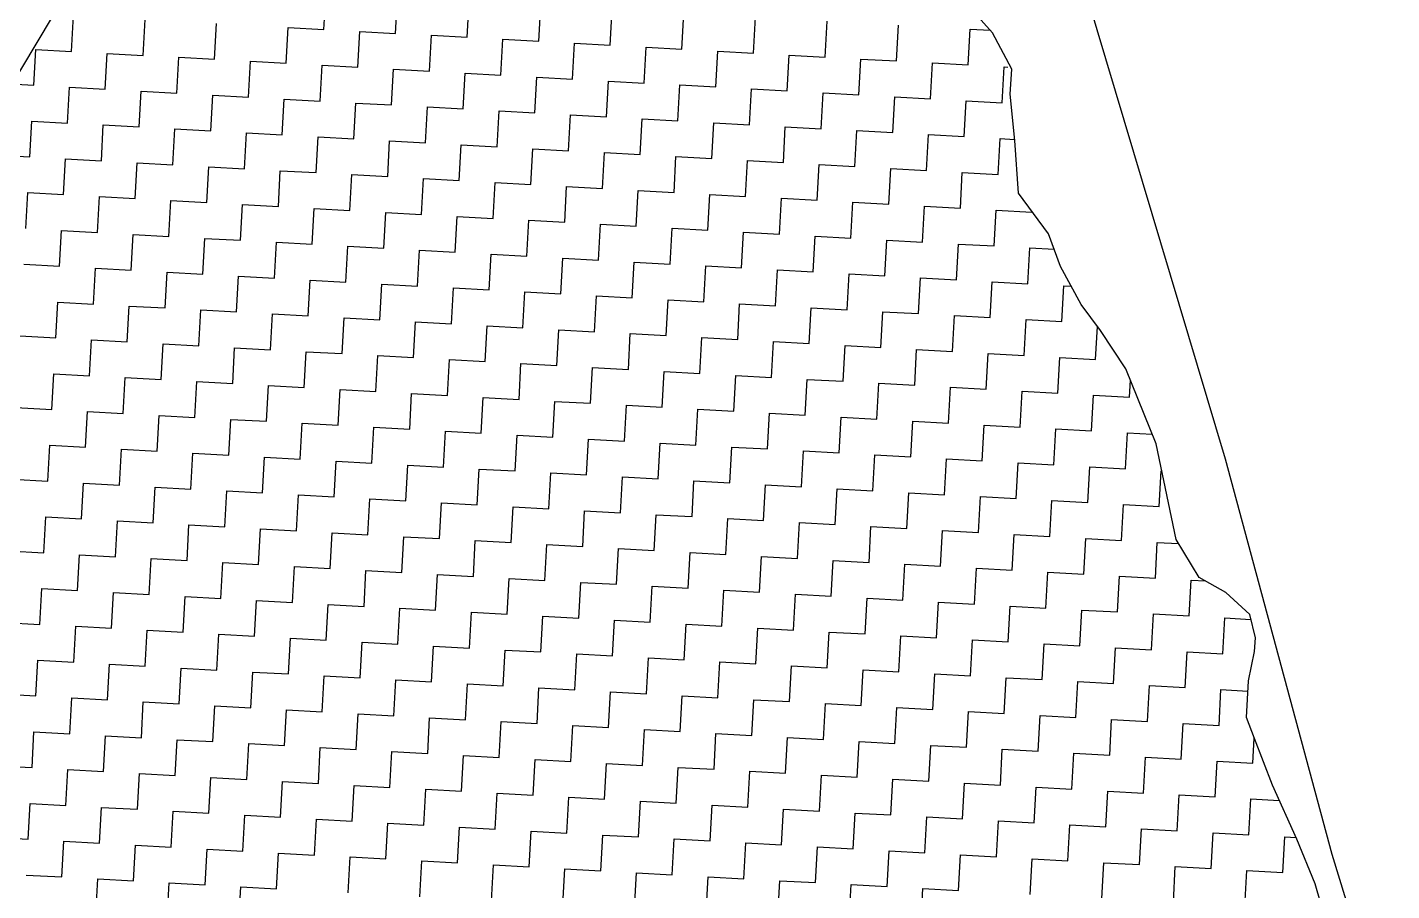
# Model space of a CAD drawing. Header units: metres. Extents: x 277693 to 281059, y 2038920 to 2043234.
# Drawn here: x 279934.7 to 280414.9, y 2041306.1 to 2041609.8 of the extents above; entities that cross this region are included whole.
import ezdxf

# ---------------------------------------------------------------- set-up
doc = ezdxf.new("R2010")
doc.units = ezdxf.units.M
doc.header["$MEASUREMENT"] = 0
doc.layers.add('POLY_HATCH', color=12, linetype='Continuous')
doc.layers.add('V_BOUND_LINE', color=7, linetype='Continuous')

msp = doc.modelspace()

# ---------------------------------------------------------------- linework, layer by layer
msp.add_lwpolyline([(279839.91, 2041440.13), (279965.47, 2041650.31)])
at = {"layer": 'POLY_HATCH', "linetype": 'Continuous'}
for p, q in [((280039.12, 2041609.04), (280039.82, 2041621.64)), ((280064.31, 2041607.65), (280065.01, 2041620.25)), ((280089.5, 2041606.26), (280090.2, 2041618.86)), ((280114.69, 2041604.87), (280115.39, 2041617.47)), ((280139.88, 2041603.48), (280140.58, 2041616.08)), ((279950.26, 2041601.31), (279950.95, 2041613.9)), ((279975.45, 2041599.92), (279976.14, 2041612.51)), ((280000.64, 2041598.53), (280001.34, 2041611.12)), ((280165.08, 2041602.09), (280165.77, 2041614.69)), ((280190.27, 2041600.7), (280190.96, 2041613.3)), ((280215.46, 2041599.31), (280216.15, 2041611.91)), ((280240.65, 2041597.93), (280241.34, 2041610.52)), ((280025.83, 2041597.14), (280026.53, 2041609.74)), ((280026.53, 2041609.74), (280039.12, 2041609.04)), ((280051.02, 2041595.75), (280051.72, 2041608.35)), ((280051.72, 2041608.35), (280064.31, 2041607.65)), ((280076.21, 2041594.36), (280076.91, 2041606.96)), ((280076.91, 2041606.96), (280089.5, 2041606.26)), ((280101.4, 2041592.97), (280102.1, 2041605.57)), ((280102.1, 2041605.57), (280114.69, 2041604.87)), ((280265.84, 2041596.54), (280266.53, 2041609.13)), ((280266.53, 2041609.13), (280273.56, 2041608.74)), ((279936.97, 2041589.41), (279937.66, 2041602)), ((279937.66, 2041602), (279950.26, 2041601.31)), ((279962.16, 2041588.02), (279962.85, 2041600.61)), ((279962.85, 2041600.61), (279975.45, 2041599.92)), ((280126.59, 2041591.58), (280127.29, 2041604.18)), ((280127.29, 2041604.18), (280139.88, 2041603.48)), ((280151.79, 2041590.19), (280152.48, 2041602.79)), ((280152.48, 2041602.79), (280165.08, 2041602.09)), ((280176.98, 2041588.8), (280177.67, 2041601.4)), ((280177.67, 2041601.4), (280190.27, 2041600.7)), ((279987.35, 2041586.63), (279988.04, 2041599.22)), ((279988.04, 2041599.22), (280000.64, 2041598.53)), ((280012.54, 2041585.24), (280013.24, 2041597.83)), ((280013.24, 2041597.83), (280025.83, 2041597.14)), ((280037.73, 2041583.85), (280038.43, 2041596.44)), ((280038.43, 2041596.44), (280051.02, 2041595.75)), ((280202.17, 2041587.41), (280202.86, 2041600.01)), ((280202.86, 2041600.01), (280215.46, 2041599.31)), ((280227.36, 2041586.02), (280228.05, 2041598.62)), ((280228.05, 2041598.62), (280240.65, 2041597.93)), ((280252.55, 2041584.64), (280253.24, 2041597.23)), ((280253.24, 2041597.23), (280265.84, 2041596.54)), ((280277.74, 2041583.25), (280278.43, 2041595.84)), ((280278.43, 2041595.84), (280279.75, 2041595.77)), ((280062.92, 2041582.46), (280063.62, 2041595.06)), ((280063.62, 2041595.06), (280076.21, 2041594.36)), ((280088.11, 2041581.07), (280088.81, 2041593.67)), ((280088.81, 2041593.67), (280101.4, 2041592.97)), ((280113.3, 2041579.68), (280114, 2041592.28)), ((280114, 2041592.28), (280126.59, 2041591.58)), ((279924.37, 2041590.1), (279936.97, 2041589.41)), ((279948.87, 2041576.12), (279949.56, 2041588.71)), ((279949.56, 2041588.71), (279962.16, 2041588.02)), ((279974.06, 2041574.73), (279974.75, 2041587.32)), ((279974.75, 2041587.32), (279987.35, 2041586.63)), ((280138.49, 2041578.29), (280139.19, 2041590.89)), ((280139.19, 2041590.89), (280151.79, 2041590.19)), ((280163.69, 2041576.9), (280164.38, 2041589.5)), ((280164.38, 2041589.5), (280176.98, 2041588.8)), ((280188.88, 2041575.51), (280189.57, 2041588.11)), ((280189.57, 2041588.11), (280202.17, 2041587.41)), ((280214.07, 2041574.12), (280214.76, 2041586.72)), ((280214.76, 2041586.72), (280227.36, 2041586.02)), ((279999.25, 2041573.34), (279999.95, 2041585.93)), ((279999.95, 2041585.93), (280012.54, 2041585.24)), ((280024.44, 2041571.95), (280025.14, 2041584.54)), ((280025.14, 2041584.54), (280037.73, 2041583.85)), ((280049.63, 2041570.56), (280050.33, 2041583.15)), ((280050.33, 2041583.15), (280062.92, 2041582.46)), ((280074.82, 2041569.17), (280075.52, 2041581.77)), ((280075.52, 2041581.77), (280088.11, 2041581.07)), ((280239.26, 2041572.73), (280239.95, 2041585.33)), ((280239.95, 2041585.33), (280252.55, 2041584.64)), ((280264.45, 2041571.35), (280265.14, 2041583.94)), ((280265.14, 2041583.94), (280277.74, 2041583.25)), ((279935.58, 2041564.22), (279936.27, 2041576.81)), ((279936.27, 2041576.81), (279948.87, 2041576.12)), ((280100.01, 2041567.78), (280100.71, 2041580.38)), ((280100.71, 2041580.38), (280113.3, 2041579.68)), ((280125.2, 2041566.39), (280125.9, 2041578.99)), ((280125.9, 2041578.99), (280138.49, 2041578.29)), ((280150.4, 2041565), (280151.09, 2041577.6)), ((280151.09, 2041577.6), (280163.69, 2041576.9)), ((279960.77, 2041562.83), (279961.46, 2041575.42)), ((279961.46, 2041575.42), (279974.06, 2041574.73)), ((279985.96, 2041561.44), (279986.66, 2041574.03)), ((279986.66, 2041574.03), (279999.25, 2041573.34)), ((280011.15, 2041560.05), (280011.85, 2041572.64)), ((280011.85, 2041572.64), (280024.44, 2041571.95)), ((280175.59, 2041563.61), (280176.28, 2041576.21)), ((280176.28, 2041576.21), (280188.88, 2041575.51)), ((280200.78, 2041562.22), (280201.47, 2041574.82)), ((280201.47, 2041574.82), (280214.07, 2041574.12)), ((280225.97, 2041560.83), (280226.66, 2041573.43)), ((280226.66, 2041573.43), (280239.26, 2041572.73)), ((280251.16, 2041559.44), (280251.85, 2041572.04)), ((280251.85, 2041572.04), (280264.45, 2041571.35)), ((280036.34, 2041558.66), (280037.04, 2041571.25)), ((280037.04, 2041571.25), (280049.63, 2041570.56)), ((280061.53, 2041557.27), (280062.23, 2041569.86)), ((280062.23, 2041569.86), (280074.82, 2041569.17)), ((280086.72, 2041555.88), (280087.42, 2041568.48)), ((280087.42, 2041568.48), (280100.01, 2041567.78)), ((280111.91, 2041554.49), (280112.61, 2041567.09)), ((280112.61, 2041567.09), (280125.2, 2041566.39)), ((280276.35, 2041558.06), (280277.04, 2041570.65)), ((280277.04, 2041570.65), (280282.14, 2041570.37)), ((279922.98, 2041564.91), (279935.58, 2041564.22)), ((279947.48, 2041550.93), (279948.17, 2041563.52)), ((279948.17, 2041563.52), (279960.77, 2041562.83)), ((279972.67, 2041549.54), (279973.37, 2041562.13)), ((279973.37, 2041562.13), (279985.96, 2041561.44)), ((280137.11, 2041553.1), (280137.8, 2041565.7)), ((280137.8, 2041565.7), (280150.4, 2041565)), ((280162.3, 2041551.71), (280162.99, 2041564.31)), ((280162.99, 2041564.31), (280175.59, 2041563.61)), ((280187.49, 2041550.32), (280188.18, 2041562.92)), ((280188.18, 2041562.92), (280200.78, 2041562.22)), ((279997.86, 2041548.15), (279998.56, 2041560.74)), ((279998.56, 2041560.74), (280011.15, 2041560.05)), ((280023.05, 2041546.76), (280023.75, 2041559.35)), ((280023.75, 2041559.35), (280036.34, 2041558.66)), ((280048.24, 2041545.37), (280048.94, 2041557.96)), ((280048.94, 2041557.96), (280061.53, 2041557.27)), ((280212.68, 2041548.93), (280213.37, 2041561.53)), ((280213.37, 2041561.53), (280225.97, 2041560.83)), ((280237.87, 2041547.54), (280238.56, 2041560.14)), ((280238.56, 2041560.14), (280251.16, 2041559.44)), ((280263.06, 2041546.15), (280263.75, 2041558.75)), ((280263.75, 2041558.75), (280276.35, 2041558.06)), ((280073.43, 2041543.98), (280074.13, 2041556.57)), ((280074.13, 2041556.57), (280086.72, 2041555.88)), ((280098.62, 2041542.59), (280099.32, 2041555.19)), ((280099.32, 2041555.19), (280111.91, 2041554.49)), ((280123.82, 2041541.2), (280124.51, 2041553.8)), ((280124.51, 2041553.8), (280137.11, 2041553.1)), ((279934.19, 2041539.03), (279934.88, 2041551.62)), ((279934.88, 2041551.62), (279947.48, 2041550.93)), ((279959.38, 2041537.64), (279960.08, 2041550.23)), ((279960.08, 2041550.23), (279972.67, 2041549.54)), ((279984.57, 2041536.25), (279985.27, 2041548.84)), ((279985.27, 2041548.84), (279997.86, 2041548.15)), ((280149.01, 2041539.81), (280149.7, 2041552.41)), ((280149.7, 2041552.41), (280162.3, 2041551.71)), ((280174.2, 2041538.42), (280174.89, 2041551.02)), ((280174.89, 2041551.02), (280187.49, 2041550.32)), ((280199.39, 2041537.03), (280200.08, 2041549.63)), ((280200.08, 2041549.63), (280212.68, 2041548.93)), ((280224.58, 2041535.64), (280225.27, 2041548.24)), ((280225.27, 2041548.24), (280237.87, 2041547.54)), ((280009.76, 2041534.86), (280010.46, 2041547.45)), ((280010.46, 2041547.45), (280023.05, 2041546.76)), ((280034.95, 2041533.47), (280035.65, 2041546.06)), ((280035.65, 2041546.06), (280048.24, 2041545.37)), ((280060.14, 2041532.08), (280060.84, 2041544.67)), ((280060.84, 2041544.67), (280073.43, 2041543.98)), ((280085.33, 2041530.69), (280086.03, 2041543.28)), ((280086.03, 2041543.28), (280098.62, 2041542.59)), ((280249.77, 2041534.25), (280250.46, 2041546.85)), ((280250.46, 2041546.85), (280263.06, 2041546.15)), ((280274.96, 2041532.86), (280275.65, 2041545.46)), ((280275.65, 2041545.46), (280288.25, 2041544.77)), ((280288.25, 2041544.77), (280288.26, 2041545.02)), ((279946.09, 2041525.74), (279946.79, 2041538.33)), ((279946.79, 2041538.33), (279959.38, 2041537.64)), ((280110.53, 2041529.3), (280111.22, 2041541.9)), ((280111.22, 2041541.9), (280123.82, 2041541.2)), ((280135.72, 2041527.91), (280136.41, 2041540.51)), ((280136.41, 2041540.51), (280149.01, 2041539.81)), ((280160.91, 2041526.52), (280161.6, 2041539.12)), ((280161.6, 2041539.12), (280174.2, 2041538.42)), ((279971.28, 2041524.35), (279971.98, 2041536.94)), ((279971.98, 2041536.94), (279984.57, 2041536.25)), ((279996.47, 2041522.96), (279997.17, 2041535.55)), ((279997.17, 2041535.55), (280009.76, 2041534.86)), ((280021.66, 2041521.57), (280022.36, 2041534.16)), ((280022.36, 2041534.16), (280034.95, 2041533.47)), ((280186.1, 2041525.13), (280186.79, 2041537.73)), ((280186.79, 2041537.73), (280199.39, 2041537.03)), ((280211.29, 2041523.74), (280211.98, 2041536.34)), ((280211.98, 2041536.34), (280224.58, 2041535.64)), ((280236.48, 2041522.35), (280237.17, 2041534.95)), ((280237.17, 2041534.95), (280249.77, 2041534.25)), ((280261.67, 2041520.96), (280262.36, 2041533.56)), ((280262.36, 2041533.56), (280274.96, 2041532.86)), ((280046.85, 2041520.18), (280047.55, 2041532.77)), ((280047.55, 2041532.77), (280060.14, 2041532.08)), ((280072.04, 2041518.79), (280072.74, 2041531.38)), ((280072.74, 2041531.38), (280085.33, 2041530.69)), ((280097.24, 2041517.4), (280097.93, 2041529.99)), ((280097.93, 2041529.99), (280110.53, 2041529.3)), ((280122.43, 2041516.01), (280123.12, 2041528.61)), ((280123.12, 2041528.61), (280135.72, 2041527.91)), ((280286.86, 2041519.57), (280287.56, 2041532.17)), ((280287.56, 2041532.17), (280296.05, 2041531.7)), ((279933.5, 2041526.43), (279946.09, 2041525.74)), ((279957.99, 2041512.45), (279958.69, 2041525.04)), ((279958.69, 2041525.04), (279971.28, 2041524.35)), ((280147.62, 2041514.62), (280148.31, 2041527.22)), ((280148.31, 2041527.22), (280160.91, 2041526.52)), ((280172.81, 2041513.23), (280173.5, 2041525.83)), ((280173.5, 2041525.83), (280186.1, 2041525.13)), ((280198, 2041511.84), (280198.69, 2041524.44)), ((280198.69, 2041524.44), (280211.29, 2041523.74)), ((279983.18, 2041511.06), (279983.88, 2041523.65)), ((279983.88, 2041523.65), (279996.47, 2041522.96)), ((280008.37, 2041509.67), (280009.07, 2041522.26)), ((280009.07, 2041522.26), (280021.66, 2041521.57)), ((280033.56, 2041508.28), (280034.26, 2041520.87)), ((280034.26, 2041520.87), (280046.85, 2041520.18)), ((280058.75, 2041506.89), (280059.45, 2041519.48)), ((280059.45, 2041519.48), (280072.04, 2041518.79)), ((280223.19, 2041510.45), (280223.88, 2041523.05)), ((280223.88, 2041523.05), (280236.48, 2041522.35)), ((280248.38, 2041509.06), (280249.07, 2041521.66)), ((280249.07, 2041521.66), (280261.67, 2041520.96)), ((280273.57, 2041507.67), (280274.27, 2041520.27)), ((280274.27, 2041520.27), (280286.86, 2041519.57)), ((280083.95, 2041505.5), (280084.64, 2041518.09)), ((280084.64, 2041518.09), (280097.24, 2041517.4)), ((280109.14, 2041504.11), (280109.83, 2041516.7)), ((280109.83, 2041516.7), (280122.43, 2041516.01)), ((280134.33, 2041502.72), (280135.02, 2041515.32)), ((280135.02, 2041515.32), (280147.62, 2041514.62)), ((280298.76, 2041506.28), (280299.46, 2041518.88)), ((280299.46, 2041518.88), (280302.06, 2041518.74)), ((279944.7, 2041500.54), (279945.4, 2041513.14)), ((279945.4, 2041513.14), (279957.99, 2041512.45)), ((279969.89, 2041499.16), (279970.59, 2041511.75)), ((279970.59, 2041511.75), (279983.18, 2041511.06)), ((279995.08, 2041497.77), (279995.78, 2041510.36)), ((279995.78, 2041510.36), (280008.37, 2041509.67)), ((280159.52, 2041501.33), (280160.21, 2041513.93)), ((280160.21, 2041513.93), (280172.81, 2041513.23)), ((280184.71, 2041499.94), (280185.4, 2041512.54)), ((280185.4, 2041512.54), (280198, 2041511.84)), ((280209.9, 2041498.55), (280210.59, 2041511.15)), ((280210.59, 2041511.15), (280223.19, 2041510.45)), ((280235.09, 2041497.16), (280235.78, 2041509.76)), ((280235.78, 2041509.76), (280248.38, 2041509.06)), ((280020.27, 2041496.38), (280020.97, 2041508.97)), ((280020.97, 2041508.97), (280033.56, 2041508.28)), ((280045.46, 2041494.99), (280046.16, 2041507.58)), ((280046.16, 2041507.58), (280058.75, 2041506.89)), ((280070.66, 2041493.6), (280071.35, 2041506.19)), ((280071.35, 2041506.19), (280083.95, 2041505.5)), ((280095.85, 2041492.21), (280096.54, 2041504.8)), ((280096.54, 2041504.8), (280109.14, 2041504.11)), ((280260.28, 2041495.77), (280260.98, 2041508.37)), ((280260.98, 2041508.37), (280273.57, 2041507.67)), ((280285.47, 2041494.38), (280286.17, 2041506.98)), ((280286.17, 2041506.98), (280298.76, 2041506.28)), ((280310.66, 2041492.99), (280311.3, 2041504.52)), ((279932.11, 2041501.24), (279944.7, 2041500.54)), ((279956.6, 2041487.25), (279957.3, 2041499.85)), ((279957.3, 2041499.85), (279969.89, 2041499.16)), ((280121.04, 2041490.82), (280121.73, 2041503.41)), ((280121.73, 2041503.41), (280134.33, 2041502.72)), ((280146.23, 2041489.43), (280146.92, 2041502.03)), ((280146.92, 2041502.03), (280159.52, 2041501.33)), ((280171.42, 2041488.04), (280172.11, 2041500.64)), ((280172.11, 2041500.64), (280184.71, 2041499.94)), ((279981.79, 2041485.87), (279982.49, 2041498.46)), ((279982.49, 2041498.46), (279995.08, 2041497.77)), ((280006.98, 2041484.48), (280007.68, 2041497.07)), ((280007.68, 2041497.07), (280020.27, 2041496.38)), ((280032.17, 2041483.09), (280032.87, 2041495.68)), ((280032.87, 2041495.68), (280045.46, 2041494.99)), ((280196.61, 2041486.65), (280197.3, 2041499.25)), ((280197.3, 2041499.25), (280209.9, 2041498.55)), ((280221.8, 2041485.26), (280222.49, 2041497.86)), ((280222.49, 2041497.86), (280235.09, 2041497.16)), ((280246.99, 2041483.87), (280247.69, 2041496.47)), ((280247.69, 2041496.47), (280260.28, 2041495.77)), ((280272.18, 2041482.48), (280272.88, 2041495.08)), ((280272.88, 2041495.08), (280285.47, 2041494.38)), ((280057.37, 2041481.7), (280058.06, 2041494.29)), ((280058.06, 2041494.29), (280070.66, 2041493.6)), ((280082.56, 2041480.31), (280083.25, 2041492.9)), ((280083.25, 2041492.9), (280095.85, 2041492.21)), ((280107.75, 2041478.92), (280108.44, 2041491.51)), ((280108.44, 2041491.51), (280121.04, 2041490.82)), ((280132.94, 2041477.53), (280133.63, 2041490.12)), ((280133.63, 2041490.12), (280146.23, 2041489.43)), ((280297.37, 2041481.09), (280298.07, 2041493.69)), ((280298.07, 2041493.69), (280310.66, 2041492.99)), ((279943.31, 2041475.35), (279944.01, 2041487.95)), ((279944.01, 2041487.95), (279956.6, 2041487.25)), ((279968.5, 2041473.96), (279969.2, 2041486.56)), ((279969.2, 2041486.56), (279981.79, 2041485.87)), ((280158.13, 2041476.14), (280158.82, 2041488.74)), ((280158.82, 2041488.74), (280171.42, 2041488.04)), ((280183.32, 2041474.75), (280184.01, 2041487.35)), ((280184.01, 2041487.35), (280196.61, 2041486.65)), ((280208.51, 2041473.36), (280209.2, 2041485.96)), ((280209.2, 2041485.96), (280221.8, 2041485.26)), ((280322.56, 2041479.7), (280322.89, 2041485.7)), ((279993.69, 2041472.58), (279994.39, 2041485.17)), ((279994.39, 2041485.17), (280006.98, 2041484.48)), ((280018.88, 2041471.19), (280019.58, 2041483.78)), ((280019.58, 2041483.78), (280032.17, 2041483.09)), ((280044.08, 2041469.8), (280044.77, 2041482.39)), ((280044.77, 2041482.39), (280057.37, 2041481.7)), ((280069.27, 2041468.41), (280069.96, 2041481)), ((280069.96, 2041481), (280082.56, 2041480.31)), ((280233.7, 2041471.97), (280234.4, 2041484.57)), ((280234.4, 2041484.57), (280246.99, 2041483.87)), ((280258.89, 2041470.58), (280259.59, 2041483.18)), ((280259.59, 2041483.18), (280272.18, 2041482.48)), ((280284.08, 2041469.19), (280284.78, 2041481.79)), ((280284.78, 2041481.79), (280297.37, 2041481.09)), ((279930.72, 2041476.05), (279943.31, 2041475.35)), ((280094.46, 2041467.02), (280095.15, 2041479.61)), ((280095.15, 2041479.61), (280107.75, 2041478.92)), ((280119.65, 2041465.63), (280120.34, 2041478.22)), ((280120.34, 2041478.22), (280132.94, 2041477.53)), ((280144.84, 2041464.24), (280145.53, 2041476.83)), ((280145.53, 2041476.83), (280158.13, 2041476.14)), ((280309.27, 2041467.8), (280309.97, 2041480.4)), ((280309.97, 2041480.4), (280322.56, 2041479.7)), ((279955.21, 2041462.06), (279955.91, 2041474.66)), ((279955.91, 2041474.66), (279968.5, 2041473.96)), ((279980.4, 2041460.67), (279981.1, 2041473.27)), ((279981.1, 2041473.27), (279993.69, 2041472.58)), ((280005.59, 2041459.29), (280006.29, 2041471.88)), ((280006.29, 2041471.88), (280018.88, 2041471.19)), ((280170.03, 2041462.85), (280170.72, 2041475.44)), ((280170.72, 2041475.44), (280183.32, 2041474.75)), ((280195.22, 2041461.46), (280195.91, 2041474.06)), ((280195.91, 2041474.06), (280208.51, 2041473.36)), ((280220.41, 2041460.07), (280221.11, 2041472.67)), ((280221.11, 2041472.67), (280233.7, 2041471.97)), ((280245.6, 2041458.68), (280246.3, 2041471.28)), ((280246.3, 2041471.28), (280258.89, 2041470.58)), ((280030.79, 2041457.9), (280031.48, 2041470.49)), ((280031.48, 2041470.49), (280044.08, 2041469.8)), ((280055.98, 2041456.51), (280056.67, 2041469.1)), ((280056.67, 2041469.1), (280069.27, 2041468.41)), ((280081.17, 2041455.12), (280081.86, 2041467.71)), ((280081.86, 2041467.71), (280094.46, 2041467.02)), ((280106.36, 2041453.73), (280107.05, 2041466.32)), ((280107.05, 2041466.32), (280119.65, 2041465.63)), ((280270.79, 2041457.29), (280271.49, 2041469.89)), ((280271.49, 2041469.89), (280284.08, 2041469.19)), ((280295.98, 2041455.9), (280296.68, 2041468.5)), ((280296.68, 2041468.5), (280309.27, 2041467.8)), ((280321.17, 2041454.51), (280321.87, 2041467.11)), ((280321.87, 2041467.11), (280330.59, 2041466.63)), ((279941.92, 2041450.16), (279942.62, 2041462.76)), ((279942.62, 2041462.76), (279955.21, 2041462.06)), ((279967.11, 2041448.77), (279967.81, 2041461.37)), ((279967.81, 2041461.37), (279980.4, 2041460.67)), ((280131.55, 2041452.34), (280132.24, 2041464.93)), ((280132.24, 2041464.93), (280144.84, 2041464.24)), ((280156.74, 2041450.95), (280157.43, 2041463.54)), ((280157.43, 2041463.54), (280170.03, 2041462.85)), ((280181.93, 2041449.56), (280182.62, 2041462.15)), ((280182.62, 2041462.15), (280195.22, 2041461.46)), ((279992.3, 2041447.38), (279993, 2041459.98)), ((279993, 2041459.98), (280005.59, 2041459.29)), ((280017.49, 2041445.99), (280018.19, 2041458.59)), ((280018.19, 2041458.59), (280030.79, 2041457.9)), ((280042.69, 2041444.61), (280043.38, 2041457.2)), ((280043.38, 2041457.2), (280055.98, 2041456.51)), ((280207.12, 2041448.17), (280207.82, 2041460.77)), ((280207.82, 2041460.77), (280220.41, 2041460.07)), ((280232.31, 2041446.78), (280233.01, 2041459.38)), ((280233.01, 2041459.38), (280245.6, 2041458.68)), ((280257.5, 2041445.39), (280258.2, 2041457.99)), ((280258.2, 2041457.99), (280270.79, 2041457.29)), ((280282.69, 2041444), (280283.39, 2041456.6)), ((280283.39, 2041456.6), (280295.98, 2041455.9)), ((280067.88, 2041443.22), (280068.57, 2041455.81)), ((280068.57, 2041455.81), (280081.17, 2041455.12)), ((280093.07, 2041441.83), (280093.76, 2041454.42)), ((280093.76, 2041454.42), (280106.36, 2041453.73)), ((280118.26, 2041440.44), (280118.95, 2041453.03)), ((280118.95, 2041453.03), (280131.55, 2041452.34)), ((280307.88, 2041442.61), (280308.58, 2041455.21)), ((280308.58, 2041455.21), (280321.17, 2041454.51)), ((280333.07, 2041441.22), (280333.77, 2041453.82)), ((280333.77, 2041453.82), (280333.91, 2041453.81)), ((279929.33, 2041450.86), (279941.92, 2041450.16)), ((279953.82, 2041436.87), (279954.52, 2041449.47)), ((279954.52, 2041449.47), (279967.11, 2041448.77)), ((279979.01, 2041435.48), (279979.71, 2041448.08)), ((279979.71, 2041448.08), (279992.3, 2041447.38)), ((280143.45, 2041439.05), (280144.14, 2041451.64)), ((280144.14, 2041451.64), (280156.74, 2041450.95)), ((280168.64, 2041437.66), (280169.33, 2041450.25)), ((280169.33, 2041450.25), (280181.93, 2041449.56)), ((280193.83, 2041436.27), (280194.53, 2041448.86)), ((280194.53, 2041448.86), (280207.12, 2041448.17)), ((280219.02, 2041434.88), (280219.72, 2041447.48)), ((280219.72, 2041447.48), (280232.31, 2041446.78)), ((280004.2, 2041434.09), (280004.9, 2041446.69)), ((280004.9, 2041446.69), (280017.49, 2041445.99)), ((280029.4, 2041432.7), (280030.09, 2041445.3)), ((280030.09, 2041445.3), (280042.69, 2041444.61)), ((280054.59, 2041431.32), (280055.28, 2041443.91)), ((280055.28, 2041443.91), (280067.88, 2041443.22)), ((280079.78, 2041429.93), (280080.47, 2041442.52)), ((280080.47, 2041442.52), (280093.07, 2041441.83)), ((280244.21, 2041433.49), (280244.91, 2041446.09)), ((280244.91, 2041446.09), (280257.5, 2041445.39)), ((280269.4, 2041432.1), (280270.1, 2041444.7)), ((280270.1, 2041444.7), (280282.69, 2041444)), ((280294.59, 2041430.71), (280295.29, 2041443.31)), ((280295.29, 2041443.31), (280307.88, 2041442.61)), ((279940.53, 2041424.97), (279941.23, 2041437.57)), ((279941.23, 2041437.57), (279953.82, 2041436.87)), ((280104.97, 2041428.54), (280105.66, 2041441.13)), ((280105.66, 2041441.13), (280118.26, 2041440.44)), ((280130.16, 2041427.15), (280130.85, 2041439.74)), ((280130.85, 2041439.74), (280143.45, 2041439.05)), ((280155.35, 2041425.76), (280156.04, 2041438.35)), ((280156.04, 2041438.35), (280168.64, 2041437.66)), ((280319.78, 2041429.32), (280320.48, 2041441.92)), ((280320.48, 2041441.92), (280333.07, 2041441.22)), ((279965.72, 2041423.58), (279966.42, 2041436.18)), ((279966.42, 2041436.18), (279979.01, 2041435.48)), ((279990.91, 2041422.19), (279991.61, 2041434.79)), ((279991.61, 2041434.79), (280004.2, 2041434.09)), ((280016.11, 2041420.8), (280016.8, 2041433.4)), ((280016.8, 2041433.4), (280029.4, 2041432.7)), ((280180.54, 2041424.37), (280181.24, 2041436.96)), ((280181.24, 2041436.96), (280193.83, 2041436.27)), ((280205.73, 2041422.98), (280206.43, 2041435.57)), ((280206.43, 2041435.57), (280219.02, 2041434.88)), ((280230.92, 2041421.59), (280231.62, 2041434.19)), ((280231.62, 2041434.19), (280244.21, 2041433.49)), ((280256.11, 2041420.2), (280256.81, 2041432.8)), ((280256.81, 2041432.8), (280269.4, 2041432.1)), ((280041.3, 2041419.41), (280041.99, 2041432.01)), ((280041.99, 2041432.01), (280054.59, 2041431.32)), ((280066.49, 2041418.03), (280067.18, 2041430.62)), ((280067.18, 2041430.62), (280079.78, 2041429.93)), ((280091.68, 2041416.64), (280092.37, 2041429.23)), ((280092.37, 2041429.23), (280104.97, 2041428.54)), ((280116.87, 2041415.25), (280117.56, 2041427.84)), ((280117.56, 2041427.84), (280130.16, 2041427.15)), ((280281.3, 2041418.81), (280282, 2041431.41)), ((280282, 2041431.41), (280294.59, 2041430.71)), ((280306.49, 2041417.42), (280307.19, 2041430.02)), ((280307.19, 2041430.02), (280319.78, 2041429.32)), ((280331.69, 2041416.03), (280332.38, 2041428.63)), ((280332.38, 2041428.63), (280339.83, 2041428.22)), ((279927.94, 2041425.67), (279940.53, 2041424.97)), ((279952.43, 2041411.68), (279953.13, 2041424.28)), ((279953.13, 2041424.28), (279965.72, 2041423.58)), ((279977.62, 2041410.29), (279978.32, 2041422.89)), ((279978.32, 2041422.89), (279990.91, 2041422.19)), ((280142.06, 2041413.86), (280142.75, 2041426.45)), ((280142.75, 2041426.45), (280155.35, 2041425.76)), ((280167.25, 2041412.47), (280167.94, 2041425.06)), ((280167.94, 2041425.06), (280180.54, 2041424.37)), ((280192.44, 2041411.08), (280193.14, 2041423.67)), ((280193.14, 2041423.67), (280205.73, 2041422.98)), ((280002.82, 2041408.9), (280003.51, 2041421.5)), ((280003.51, 2041421.5), (280016.11, 2041420.8)), ((280028.01, 2041407.51), (280028.7, 2041420.11)), ((280028.7, 2041420.11), (280041.3, 2041419.41)), ((280053.2, 2041406.12), (280053.89, 2041418.72)), ((280053.89, 2041418.72), (280066.49, 2041418.03)), ((280217.63, 2041409.69), (280218.33, 2041422.28)), ((280218.33, 2041422.28), (280230.92, 2041421.59)), ((280242.82, 2041408.3), (280243.52, 2041420.9)), ((280243.52, 2041420.9), (280256.11, 2041420.2)), ((280268.01, 2041406.91), (280268.71, 2041419.51)), ((280268.71, 2041419.51), (280281.3, 2041418.81)), ((280293.2, 2041405.52), (280293.9, 2041418.12)), ((280293.9, 2041418.12), (280306.49, 2041417.42)), ((280078.39, 2041404.74), (280079.08, 2041417.33)), ((280079.08, 2041417.33), (280091.68, 2041416.64)), ((280103.58, 2041403.35), (280104.27, 2041415.94)), ((280104.27, 2041415.94), (280116.87, 2041415.25)), ((280128.77, 2041401.96), (280129.46, 2041414.55)), ((280129.46, 2041414.55), (280142.06, 2041413.86)), ((280318.39, 2041404.13), (280319.09, 2041416.73)), ((280319.09, 2041416.73), (280331.69, 2041416.03)), ((280343.59, 2041402.74), (280344.28, 2041415.34)), ((280344.28, 2041415.34), (280349.29, 2041415.06)), ((279939.14, 2041399.78), (279939.84, 2041412.38)), ((279939.84, 2041412.38), (279952.43, 2041411.68)), ((279964.33, 2041398.39), (279965.03, 2041410.99)), ((279965.03, 2041410.99), (279977.62, 2041410.29)), ((279989.53, 2041397), (279990.22, 2041409.6)), ((279990.22, 2041409.6), (280002.82, 2041408.9)), ((280153.96, 2041400.57), (280154.65, 2041413.16)), ((280154.65, 2041413.16), (280167.25, 2041412.47)), ((280179.15, 2041399.18), (280179.85, 2041411.77)), ((280179.85, 2041411.77), (280192.44, 2041411.08)), ((280204.34, 2041397.79), (280205.04, 2041410.38)), ((280205.04, 2041410.38), (280217.63, 2041409.69)), ((280229.53, 2041396.4), (280230.23, 2041408.99)), ((280230.23, 2041408.99), (280242.82, 2041408.3)), ((280014.72, 2041395.61), (280015.41, 2041408.21)), ((280015.41, 2041408.21), (280028.01, 2041407.51)), ((280039.91, 2041394.22), (280040.6, 2041406.82)), ((280040.6, 2041406.82), (280053.2, 2041406.12)), ((280065.1, 2041392.83), (280065.79, 2041405.43)), ((280065.79, 2041405.43), (280078.39, 2041404.74)), ((280090.29, 2041391.45), (280090.98, 2041404.04)), ((280090.98, 2041404.04), (280103.58, 2041403.35)), ((280254.72, 2041395.01), (280255.42, 2041407.61)), ((280255.42, 2041407.61), (280268.01, 2041406.91)), ((280279.91, 2041393.62), (280280.61, 2041406.22)), ((280280.61, 2041406.22), (280293.2, 2041405.52)), ((280305.1, 2041392.23), (280305.8, 2041404.83)), ((280305.8, 2041404.83), (280318.39, 2041404.13)), ((279926.55, 2041400.48), (279939.14, 2041399.78)), ((279951.04, 2041386.49), (279951.74, 2041399.09)), ((279951.74, 2041399.09), (279964.33, 2041398.39)), ((280115.48, 2041390.06), (280116.17, 2041402.65)), ((280116.17, 2041402.65), (280128.77, 2041401.96)), ((280140.67, 2041388.67), (280141.36, 2041401.26)), ((280141.36, 2041401.26), (280153.96, 2041400.57)), ((280165.86, 2041387.28), (280166.56, 2041399.87)), ((280166.56, 2041399.87), (280179.15, 2041399.18)), ((280330.3, 2041390.84), (280330.99, 2041403.44)), ((280330.99, 2041403.44), (280343.59, 2041402.74)), ((280355.49, 2041389.45), (280356.18, 2041402.05)), ((280356.18, 2041402.05), (280365.32, 2041401.54)), ((279976.24, 2041385.1), (279976.93, 2041397.7)), ((279976.93, 2041397.7), (279989.53, 2041397)), ((280001.43, 2041383.71), (280002.12, 2041396.31)), ((280002.12, 2041396.31), (280014.72, 2041395.61)), ((280026.62, 2041382.32), (280027.31, 2041394.92)), ((280027.31, 2041394.92), (280039.91, 2041394.22)), ((280191.05, 2041385.89), (280191.75, 2041398.48)), ((280191.75, 2041398.48), (280204.34, 2041397.79)), ((280216.24, 2041384.5), (280216.94, 2041397.09)), ((280216.94, 2041397.09), (280229.53, 2041396.4)), ((280241.43, 2041383.11), (280242.13, 2041395.7)), ((280242.13, 2041395.7), (280254.72, 2041395.01)), ((280266.62, 2041381.72), (280267.32, 2041394.32)), ((280267.32, 2041394.32), (280279.91, 2041393.62)), ((280051.81, 2041380.93), (280052.5, 2041393.53)), ((280052.5, 2041393.53), (280065.1, 2041392.83)), ((280077, 2041379.54), (280077.69, 2041392.14)), ((280077.69, 2041392.14), (280090.29, 2041391.45)), ((280102.19, 2041378.16), (280102.88, 2041390.75)), ((280102.88, 2041390.75), (280115.48, 2041390.06)), ((280127.38, 2041376.77), (280128.07, 2041389.36)), ((280128.07, 2041389.36), (280140.67, 2041388.67)), ((280291.81, 2041380.33), (280292.51, 2041392.93)), ((280292.51, 2041392.93), (280305.1, 2041392.23)), ((280317.01, 2041378.94), (280317.7, 2041391.54)), ((280317.7, 2041391.54), (280330.3, 2041390.84)), ((280342.2, 2041377.55), (280342.89, 2041390.15)), ((280342.89, 2041390.15), (280355.49, 2041389.45)), ((279937.75, 2041374.59), (279938.45, 2041387.19)), ((279938.45, 2041387.19), (279951.04, 2041386.49)), ((279962.95, 2041373.2), (279963.64, 2041385.8)), ((279963.64, 2041385.8), (279976.24, 2041385.1)), ((280152.57, 2041375.38), (280153.27, 2041387.97)), ((280153.27, 2041387.97), (280165.86, 2041387.28)), ((280177.76, 2041373.99), (280178.46, 2041386.58)), ((280178.46, 2041386.58), (280191.05, 2041385.89)), ((280202.95, 2041372.6), (280203.65, 2041385.19)), ((280203.65, 2041385.19), (280216.24, 2041384.5)), ((279988.14, 2041371.81), (279988.83, 2041384.41)), ((279988.83, 2041384.41), (280001.43, 2041383.71)), ((280013.33, 2041370.42), (280014.02, 2041383.02)), ((280014.02, 2041383.02), (280026.62, 2041382.32)), ((280038.52, 2041369.03), (280039.21, 2041381.63)), ((280039.21, 2041381.63), (280051.81, 2041380.93)), ((280063.71, 2041367.64), (280064.4, 2041380.24)), ((280064.4, 2041380.24), (280077, 2041379.54)), ((280228.14, 2041371.21), (280228.84, 2041383.8)), ((280228.84, 2041383.8), (280241.43, 2041383.11)), ((280253.33, 2041369.82), (280254.03, 2041382.41)), ((280254.03, 2041382.41), (280266.62, 2041381.72)), ((280278.52, 2041368.43), (280279.22, 2041381.03)), ((280279.22, 2041381.03), (280291.81, 2041380.33)), ((279925.16, 2041375.29), (279937.75, 2041374.59)), ((280088.9, 2041366.25), (280089.59, 2041378.85)), ((280089.59, 2041378.85), (280102.19, 2041378.16)), ((280114.09, 2041364.87), (280114.78, 2041377.46)), ((280114.78, 2041377.46), (280127.38, 2041376.77)), ((280139.28, 2041363.48), (280139.98, 2041376.07)), ((280139.98, 2041376.07), (280152.57, 2041375.38)), ((280303.72, 2041367.04), (280304.41, 2041379.64)), ((280304.41, 2041379.64), (280317.01, 2041378.94)), ((280328.91, 2041365.65), (280329.6, 2041378.25)), ((280329.6, 2041378.25), (280342.2, 2041377.55)), ((280354.1, 2041364.26), (280354.79, 2041376.86)), ((280354.79, 2041376.86), (280364.23, 2041376.34)), ((279949.66, 2041361.3), (279950.35, 2041373.9)), ((279950.35, 2041373.9), (279962.95, 2041373.2)), ((279974.85, 2041359.91), (279975.54, 2041372.51)), ((279975.54, 2041372.51), (279988.14, 2041371.81)), ((280000.04, 2041358.52), (280000.73, 2041371.12)), ((280000.73, 2041371.12), (280013.33, 2041370.42)), ((280164.47, 2041362.09), (280165.17, 2041374.68)), ((280165.17, 2041374.68), (280177.76, 2041373.99)), ((280189.66, 2041360.7), (280190.36, 2041373.29)), ((280190.36, 2041373.29), (280202.95, 2041372.6)), ((280214.85, 2041359.31), (280215.55, 2041371.9)), ((280215.55, 2041371.9), (280228.14, 2041371.21)), ((280240.04, 2041357.92), (280240.74, 2041370.51)), ((280240.74, 2041370.51), (280253.33, 2041369.82)), ((280025.23, 2041357.13), (280025.92, 2041369.73)), ((280025.92, 2041369.73), (280038.52, 2041369.03)), ((280050.42, 2041355.74), (280051.11, 2041368.34)), ((280051.11, 2041368.34), (280063.71, 2041367.64)), ((280075.61, 2041354.35), (280076.3, 2041366.95)), ((280076.3, 2041366.95), (280088.9, 2041366.25)), ((280100.8, 2041352.96), (280101.49, 2041365.56)), ((280101.49, 2041365.56), (280114.09, 2041364.87)), ((280265.23, 2041356.53), (280265.93, 2041369.12)), ((280265.93, 2041369.12), (280278.52, 2041368.43)), ((280290.43, 2041355.14), (280291.12, 2041367.74)), ((280291.12, 2041367.74), (280303.72, 2041367.04)), ((280315.62, 2041353.75), (280316.31, 2041366.35)), ((280316.31, 2041366.35), (280328.91, 2041365.65)), ((279936.37, 2041349.4), (279937.06, 2041362)), ((279937.06, 2041362), (279949.66, 2041361.3)), ((279961.56, 2041348.01), (279962.25, 2041360.61)), ((279962.25, 2041360.61), (279974.85, 2041359.91)), ((280125.99, 2041351.58), (280126.69, 2041364.17)), ((280126.69, 2041364.17), (280139.28, 2041363.48)), ((280151.18, 2041350.19), (280151.88, 2041362.78)), ((280151.88, 2041362.78), (280164.47, 2041362.09)), ((280176.37, 2041348.8), (280177.07, 2041361.39)), ((280177.07, 2041361.39), (280189.66, 2041360.7)), ((280340.81, 2041352.36), (280341.5, 2041364.96)), ((280341.5, 2041364.96), (280354.1, 2041364.26)), ((279986.75, 2041346.62), (279987.44, 2041359.22)), ((279987.44, 2041359.22), (280000.04, 2041358.52)), ((280011.94, 2041345.23), (280012.63, 2041357.83)), ((280012.63, 2041357.83), (280025.23, 2041357.13)), ((280037.13, 2041343.84), (280037.82, 2041356.44)), ((280037.82, 2041356.44), (280050.42, 2041355.74)), ((280201.56, 2041347.41), (280202.26, 2041360)), ((280202.26, 2041360), (280214.85, 2041359.31)), ((280226.75, 2041346.02), (280227.45, 2041358.61)), ((280227.45, 2041358.61), (280240.04, 2041357.92)), ((280251.94, 2041344.63), (280252.64, 2041357.22)), ((280252.64, 2041357.22), (280265.23, 2041356.53)), ((280277.14, 2041343.24), (280277.83, 2041355.83)), ((280277.83, 2041355.83), (280290.43, 2041355.14)), ((280366, 2041350.97), (280366.48, 2041359.78)), ((280062.32, 2041342.45), (280063.01, 2041355.05)), ((280063.01, 2041355.05), (280075.61, 2041354.35)), ((280087.51, 2041341.06), (280088.2, 2041353.66)), ((280088.2, 2041353.66), (280100.8, 2041352.96)), ((280112.7, 2041339.67), (280113.4, 2041352.27)), ((280113.4, 2041352.27), (280125.99, 2041351.58)), ((280137.89, 2041338.29), (280138.59, 2041350.88)), ((280138.59, 2041350.88), (280151.18, 2041350.19)), ((280302.33, 2041341.85), (280303.02, 2041354.44)), ((280303.02, 2041354.44), (280315.62, 2041353.75)), ((280327.52, 2041340.46), (280328.21, 2041353.06)), ((280328.21, 2041353.06), (280340.81, 2041352.36)), ((280352.71, 2041339.07), (280353.4, 2041351.67)), ((280353.4, 2041351.67), (280366, 2041350.97)), ((279923.77, 2041350.09), (279936.37, 2041349.4)), ((279948.27, 2041336.11), (279948.96, 2041348.71)), ((279948.96, 2041348.71), (279961.56, 2041348.01)), ((279973.46, 2041334.72), (279974.15, 2041347.32)), ((279974.15, 2041347.32), (279986.75, 2041346.62)), ((280163.08, 2041336.9), (280163.78, 2041349.49)), ((280163.78, 2041349.49), (280176.37, 2041348.8)), ((280188.27, 2041335.51), (280188.97, 2041348.1)), ((280188.97, 2041348.1), (280201.56, 2041347.41)), ((280213.46, 2041334.12), (280214.16, 2041346.71)), ((280214.16, 2041346.71), (280226.75, 2041346.02)), ((279998.65, 2041333.33), (279999.34, 2041345.93)), ((279999.34, 2041345.93), (280011.94, 2041345.23)), ((280023.84, 2041331.94), (280024.53, 2041344.54)), ((280024.53, 2041344.54), (280037.13, 2041343.84)), ((280049.03, 2041330.55), (280049.72, 2041343.15)), ((280049.72, 2041343.15), (280062.32, 2041342.45)), ((280074.22, 2041329.16), (280074.91, 2041341.76)), ((280074.91, 2041341.76), (280087.51, 2041341.06)), ((280238.65, 2041332.73), (280239.35, 2041345.32)), ((280239.35, 2041345.32), (280251.94, 2041344.63)), ((280263.85, 2041331.34), (280264.54, 2041343.93)), ((280264.54, 2041343.93), (280277.14, 2041343.24)), ((280289.04, 2041329.95), (280289.73, 2041342.54)), ((280289.73, 2041342.54), (280302.33, 2041341.85)), ((279934.98, 2041324.21), (279935.67, 2041336.8)), ((279935.67, 2041336.8), (279948.27, 2041336.11)), ((280099.41, 2041327.77), (280100.11, 2041340.37)), ((280100.11, 2041340.37), (280112.7, 2041339.67)), ((280124.6, 2041326.38), (280125.3, 2041338.98)), ((280125.3, 2041338.98), (280137.89, 2041338.29)), ((280149.79, 2041324.99), (280150.49, 2041337.59)), ((280150.49, 2041337.59), (280163.08, 2041336.9)), ((280314.23, 2041328.56), (280314.92, 2041341.15)), ((280314.92, 2041341.15), (280327.52, 2041340.46)), ((280339.42, 2041327.17), (280340.11, 2041339.77)), ((280340.11, 2041339.77), (280352.71, 2041339.07)), ((280364.61, 2041325.78), (280365.3, 2041338.38)), ((280365.3, 2041338.38), (280375.32, 2041337.82)), ((279960.17, 2041322.82), (279960.86, 2041335.42)), ((279960.86, 2041335.42), (279973.46, 2041334.72)), ((279985.36, 2041321.43), (279986.05, 2041334.03)), ((279986.05, 2041334.03), (279998.65, 2041333.33)), ((280010.55, 2041320.04), (280011.24, 2041332.64)), ((280011.24, 2041332.64), (280023.84, 2041331.94)), ((280174.98, 2041323.61), (280175.68, 2041336.2)), ((280175.68, 2041336.2), (280188.27, 2041335.51)), ((280200.17, 2041322.22), (280200.87, 2041334.81)), ((280200.87, 2041334.81), (280213.46, 2041334.12)), ((280225.36, 2041320.83), (280226.06, 2041333.42)), ((280226.06, 2041333.42), (280238.65, 2041332.73)), ((280250.56, 2041319.44), (280251.25, 2041332.03)), ((280251.25, 2041332.03), (280263.85, 2041331.34)), ((280035.74, 2041318.65), (280036.43, 2041331.25)), ((280036.43, 2041331.25), (280049.03, 2041330.55)), ((280060.93, 2041317.26), (280061.62, 2041329.86)), ((280061.62, 2041329.86), (280074.22, 2041329.16)), ((280086.12, 2041315.87), (280086.82, 2041328.47)), ((280086.82, 2041328.47), (280099.41, 2041327.77)), ((280111.31, 2041314.48), (280112.01, 2041327.08)), ((280112.01, 2041327.08), (280124.6, 2041326.38)), ((280275.75, 2041318.05), (280276.44, 2041330.64)), ((280276.44, 2041330.64), (280289.04, 2041329.95)), ((280300.94, 2041316.66), (280301.63, 2041329.25)), ((280301.63, 2041329.25), (280314.23, 2041328.56)), ((280326.13, 2041315.27), (280326.82, 2041327.86)), ((280326.82, 2041327.86), (280339.42, 2041327.17)), ((279922.38, 2041324.9), (279934.98, 2041324.21)), ((279946.88, 2041310.92), (279947.57, 2041323.51)), ((279947.57, 2041323.51), (279960.17, 2041322.82)), ((279972.07, 2041309.53), (279972.76, 2041322.13)), ((279972.76, 2041322.13), (279985.36, 2041321.43)), ((280136.5, 2041313.09), (280137.2, 2041325.69)), ((280137.2, 2041325.69), (280149.79, 2041324.99)), ((280161.69, 2041311.7), (280162.39, 2041324.3)), ((280162.39, 2041324.3), (280174.98, 2041323.61)), ((280186.88, 2041310.32), (280187.58, 2041322.91)), ((280187.58, 2041322.91), (280200.17, 2041322.22)), ((280351.32, 2041313.88), (280352.01, 2041326.48)), ((280352.01, 2041326.48), (280364.61, 2041325.78)), ((280376.51, 2041312.49), (280377.2, 2041325.09)), ((280377.2, 2041325.09), (280381.2, 2041324.87)), ((279997.26, 2041308.14), (279997.95, 2041320.74)), ((279997.95, 2041320.74), (280010.55, 2041320.04)), ((280022.45, 2041306.75), (280023.14, 2041319.35)), ((280023.14, 2041319.35), (280035.74, 2041318.65)), ((280047.64, 2041305.36), (280048.33, 2041317.96)), ((280048.33, 2041317.96), (280060.93, 2041317.26)), ((280212.07, 2041308.93), (280212.77, 2041321.52)), ((280212.77, 2041321.52), (280225.36, 2041320.83)), ((280237.27, 2041307.54), (280237.96, 2041320.13)), ((280237.96, 2041320.13), (280250.56, 2041319.44)), ((280262.46, 2041306.15), (280263.15, 2041318.74)), ((280263.15, 2041318.74), (280275.75, 2041318.05)), ((280287.65, 2041304.76), (280288.34, 2041317.35)), ((280288.34, 2041317.35), (280300.94, 2041316.66)), ((280072.83, 2041303.97), (280073.53, 2041316.57)), ((280073.53, 2041316.57), (280086.12, 2041315.87)), ((280098.02, 2041302.58), (280098.72, 2041315.18)), ((280098.72, 2041315.18), (280111.31, 2041314.48)), ((280123.21, 2041301.19), (280123.91, 2041313.79)), ((280123.91, 2041313.79), (280136.5, 2041313.09)), ((280312.84, 2041303.37), (280313.53, 2041315.96)), ((280313.53, 2041315.96), (280326.13, 2041315.27)), ((280338.03, 2041301.98), (280338.72, 2041314.57)), ((280338.72, 2041314.57), (280351.32, 2041313.88)), ((280363.22, 2041300.59), (280363.91, 2041313.19)), ((280363.91, 2041313.19), (280376.51, 2041312.49)), ((279934.28, 2041311.61), (279946.88, 2041310.92)), ((279958.78, 2041297.63), (279959.47, 2041310.22)), ((279959.47, 2041310.22), (279972.07, 2041309.53)), ((279983.97, 2041296.24), (279984.66, 2041308.84)), ((279984.66, 2041308.84), (279997.26, 2041308.14)), ((280148.4, 2041299.8), (280149.1, 2041312.4)), ((280149.1, 2041312.4), (280161.69, 2041311.7)), ((280173.59, 2041298.41), (280174.29, 2041311.01)), ((280174.29, 2041311.01), (280186.88, 2041310.32)), ((280198.78, 2041297.03), (280199.48, 2041309.62)), ((280199.48, 2041309.62), (280212.07, 2041308.93)), ((280223.98, 2041295.64), (280224.67, 2041308.23)), ((280224.67, 2041308.23), (280237.27, 2041307.54)), ((280009.16, 2041294.85), (280009.85, 2041307.45)), ((280009.85, 2041307.45), (280022.45, 2041306.75)), ((280249.17, 2041294.25), (280249.86, 2041306.84)), ((280249.86, 2041306.84), (280262.46, 2041306.15))]:
    msp.add_line(p, q, dxfattribs=at)
at = {"layer": 'POLY_HATCH'}
for p, q in [((280274.39, 2041607.81), (280268.32, 2041614.59)), ((280281.14, 2041595.05), (280274.39, 2041607.81)), ((280280.65, 2041586.21), (280281.14, 2041595.05)), ((280282.18, 2041570.02), (280280.65, 2041586.21)), ((280283.57, 2041551.41), (280282.18, 2041570.02)), ((280294.07, 2041537.13), (280283.57, 2041551.41)), ((280298.27, 2041525.62), (280294.07, 2041537.13)), ((280305.6, 2041512.32), (280298.27, 2041525.62)), ((280312.34, 2041503.09), (280305.6, 2041512.32)), ((280321.28, 2041489.7), (280312.34, 2041503.09)), ((280331.92, 2041463.33), (280321.28, 2041489.7)), ((280338.96, 2041429.66), (280331.92, 2041463.33)), ((280347.09, 2041416.32), (280338.96, 2041429.66)), ((280356.47, 2041410.96), (280347.09, 2041416.32)), ((280364.91, 2041403.25), (280356.47, 2041410.96)), ((280366.88, 2041395.08), (280364.91, 2041403.25)), ((280366.61, 2041390.26), (280366.88, 2041395.08)), ((280364.43, 2041379.91), (280366.61, 2041390.26)), ((280363.72, 2041367.06), (280364.43, 2041379.91)), ((280366.54, 2041359.65), (280363.72, 2041367.06)), ((280372.88, 2041343.18), (280366.54, 2041359.65)), ((280381.51, 2041324.18), (280372.88, 2041343.18)), ((280387.9, 2041308.52), (280381.51, 2041324.18)), ((280396.04, 2041280.67), (280387.9, 2041308.52))]:
    msp.add_line(p, q, dxfattribs=at)
at = {"layer": 'V_BOUND_LINE'}
for p, q in [((280356.37, 2041457.85), (280265.66, 2041761.04)), ((280393.95, 2041318.83), (280356.37, 2041457.85)), ((280414.87, 2041250.86), (280393.95, 2041318.83))]:
    msp.add_line(p, q, dxfattribs=at)

doc.saveas('drawing.dxf')
